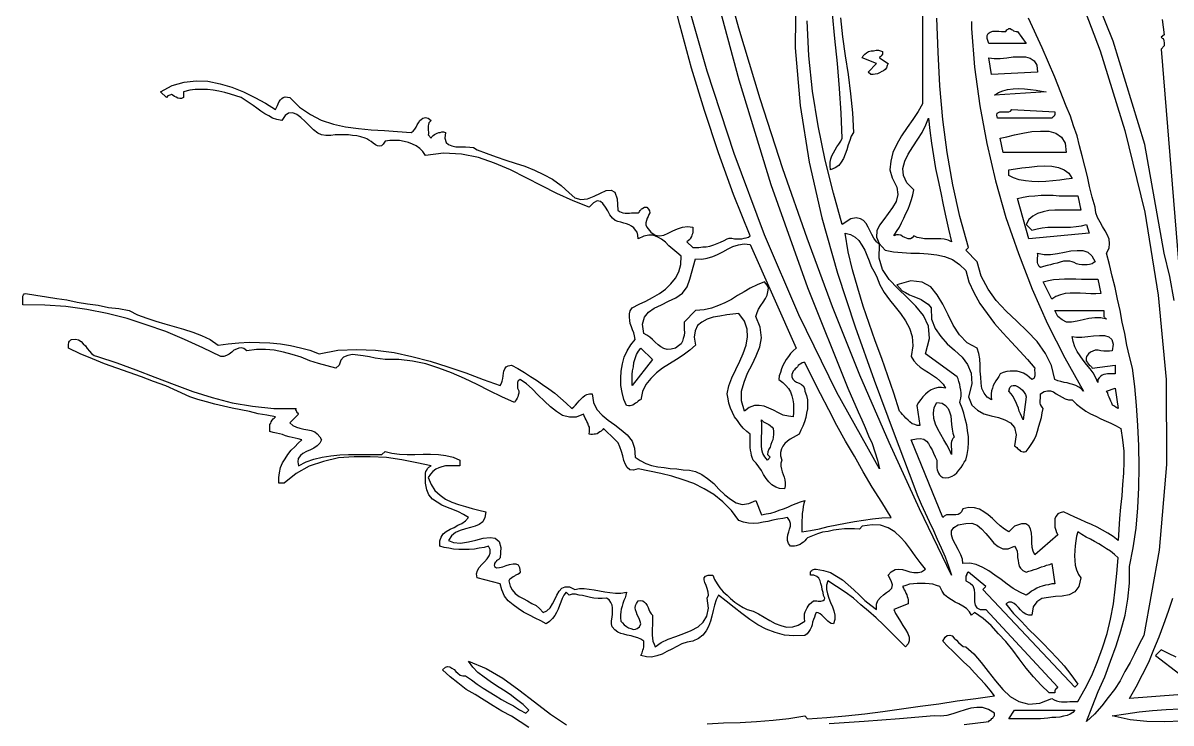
# Model space of a CAD drawing. Extents: x 0 to 5.57, y 0.04 to 9.51.
# Drawn here: x 0 to 2.644, y 3.242 to 4.854 of the extents above; entities that cross this region are included whole.
import ezdxf

# ---------------------------------------------------------------- set-up
doc = ezdxf.new("R2010")
doc.units = 0
doc.layers.add('1', color=7, linetype='Continuous')

msp = doc.modelspace()

# ---------------------------------------------------------------- linework, layer by layer
for points in [[(1.576, 3.24), (1.614, 3.242), (1.652, 3.243), (1.69, 3.245), (1.728, 3.248), (1.764, 3.252), (1.801, 3.258), (1.807, 3.251), (1.852, 3.254), (1.895, 3.258), (1.939, 3.263), (1.981, 3.268), (2.024, 3.274), (2.067, 3.28), (2.11, 3.286), (2.152, 3.293), (2.195, 3.298), (2.238, 3.304), (2.228, 3.317), (2.216, 3.331), (2.204, 3.344), (2.192, 3.357), (2.18, 3.37), (2.167, 3.382), (2.154, 3.395), (2.142, 3.407), (2.13, 3.418), (2.119, 3.43), (2.124, 3.439), (2.129, 3.443), (2.135, 3.444), (2.14, 3.442), (2.145, 3.437), (2.15, 3.432), (2.155, 3.427), (2.161, 3.422), (2.166, 3.418), (2.172, 3.417), (2.19, 3.401), (2.207, 3.381), (2.223, 3.36), (2.24, 3.339), (2.257, 3.319), (2.274, 3.303), (2.294, 3.291), (2.317, 3.285), (2.342, 3.287), (2.37, 3.298), (2.375, 3.295), (2.381, 3.293), (2.387, 3.291), (2.392, 3.29), (2.399, 3.29), (2.405, 3.29), (2.411, 3.291), (2.418, 3.291), (2.424, 3.291), (2.43, 3.291), (2.447, 3.321), (2.462, 3.351), (2.475, 3.383), (2.487, 3.415), (2.497, 3.448), (2.505, 3.481), (2.512, 3.516), (2.516, 3.55), (2.52, 3.586), (2.523, 3.622), (2.514, 3.63), (2.505, 3.637), (2.496, 3.643), (2.487, 3.649), (2.478, 3.654), (2.468, 3.66), (2.459, 3.665), (2.449, 3.67), (2.439, 3.676), (2.43, 3.682), (2.427, 3.672), (2.425, 3.661), (2.424, 3.65), (2.423, 3.639), (2.422, 3.627), (2.423, 3.616), (2.424, 3.605), (2.427, 3.594), (2.431, 3.584), (2.437, 3.576), (2.432, 3.556), (2.423, 3.544), (2.41, 3.537), (2.394, 3.534), (2.378, 3.533), (2.362, 3.531), (2.347, 3.528), (2.335, 3.521), (2.327, 3.509), (2.324, 3.49), (2.317, 3.49), (2.31, 3.492), (2.304, 3.496), (2.298, 3.502), (2.293, 3.508), (2.288, 3.513), (2.283, 3.517), (2.277, 3.52), (2.271, 3.52), (2.264, 3.516), (2.282, 3.494), (2.3, 3.475), (2.317, 3.457), (2.334, 3.441), (2.35, 3.425), (2.366, 3.408), (2.382, 3.391), (2.398, 3.373), (2.414, 3.353), (2.43, 3.331), (2.423, 3.324), (2.211, 3.549), (2.218, 3.556), (2.178, 3.589), (2.176, 3.588), (2.175, 3.586), (2.173, 3.584), (2.173, 3.582), (2.172, 3.58), (2.172, 3.577), (2.172, 3.575), (2.172, 3.572), (2.172, 3.569), (2.182, 3.564), (2.188, 3.558), (2.191, 3.549), (2.192, 3.54), (2.192, 3.53), (2.192, 3.521), (2.193, 3.513), (2.197, 3.507), (2.205, 3.503), (2.218, 3.503), (2.384, 3.324), (2.382, 3.323), (2.381, 3.321), (2.379, 3.32), (2.378, 3.318), (2.377, 3.317), (2.377, 3.315), (2.377, 3.313), (2.377, 3.311), (2.364, 3.311), (2.345, 3.329), (2.328, 3.348), (2.311, 3.368), (2.295, 3.389), (2.28, 3.409), (2.264, 3.429), (2.247, 3.447), (2.23, 3.466), (2.212, 3.482), (2.192, 3.496), (2.185, 3.49), (2.18, 3.498), (2.173, 3.505), (2.165, 3.511), (2.156, 3.516), (2.147, 3.52), (2.139, 3.525), (2.13, 3.531), (2.123, 3.537), (2.117, 3.545), (2.112, 3.556), (2.104, 3.558), (2.096, 3.561), (2.087, 3.562), (2.078, 3.563), (2.069, 3.563), (2.06, 3.563), (2.051, 3.562), (2.042, 3.561), (2.034, 3.558), (2.026, 3.556), (2.028, 3.552), (2.03, 3.548), (2.032, 3.545), (2.034, 3.541), (2.036, 3.537), (2.037, 3.533), (2.038, 3.529), (2.039, 3.525), (2.039, 3.521), (2.039, 3.516), (2.006, 3.503), (2.01, 3.494), (2.015, 3.485), (2.021, 3.475), (2.027, 3.466), (2.033, 3.457), (2.038, 3.448), (2.041, 3.439), (2.041, 3.431), (2.039, 3.424), (2.033, 3.417), (2.016, 3.434), (1.999, 3.451), (1.982, 3.468), (1.965, 3.484), (1.948, 3.499), (1.93, 3.514), (1.913, 3.529), (1.894, 3.543), (1.874, 3.556), (1.854, 3.569), (1.851, 3.559), (1.851, 3.549), (1.853, 3.539), (1.856, 3.529), (1.86, 3.519), (1.865, 3.509), (1.868, 3.5), (1.87, 3.49), (1.87, 3.48), (1.867, 3.47), (1.862, 3.471), (1.858, 3.473), (1.854, 3.476), (1.851, 3.479), (1.847, 3.483), (1.843, 3.487), (1.84, 3.49), (1.836, 3.493), (1.832, 3.495), (1.827, 3.496), (1.825, 3.491), (1.823, 3.485), (1.821, 3.48), (1.819, 3.474), (1.818, 3.468), (1.816, 3.463), (1.813, 3.457), (1.81, 3.452), (1.806, 3.447), (1.801, 3.443), (1.776, 3.442), (1.754, 3.444), (1.733, 3.45), (1.712, 3.458), (1.693, 3.468), (1.674, 3.48), (1.656, 3.494), (1.638, 3.508), (1.62, 3.522), (1.602, 3.536), (1.597, 3.525), (1.593, 3.513), (1.59, 3.501), (1.587, 3.488), (1.584, 3.476), (1.579, 3.464), (1.574, 3.454), (1.566, 3.444), (1.556, 3.436), (1.543, 3.43), (1.53, 3.428), (1.518, 3.424), (1.506, 3.418), (1.495, 3.412), (1.483, 3.406), (1.472, 3.4), (1.46, 3.396), (1.448, 3.393), (1.436, 3.394), (1.423, 3.397), (1.425, 3.4), (1.426, 3.403), (1.427, 3.406), (1.428, 3.409), (1.429, 3.413), (1.43, 3.416), (1.43, 3.419), (1.43, 3.423), (1.43, 3.426), (1.43, 3.43), (1.423, 3.435), (1.416, 3.438), (1.408, 3.44), (1.401, 3.442), (1.392, 3.444), (1.384, 3.446), (1.377, 3.448), (1.37, 3.451), (1.363, 3.456), (1.357, 3.463), (1.356, 3.47), (1.356, 3.477), (1.357, 3.485), (1.358, 3.492), (1.358, 3.499), (1.358, 3.507), (1.357, 3.513), (1.354, 3.519), (1.35, 3.525), (1.344, 3.529), (1.334, 3.528), (1.325, 3.528), (1.315, 3.529), (1.307, 3.531), (1.298, 3.533), (1.289, 3.535), (1.281, 3.536), (1.273, 3.538), (1.265, 3.538), (1.258, 3.536), (1.251, 3.543), (1.246, 3.536), (1.242, 3.528), (1.239, 3.52), (1.236, 3.512), (1.233, 3.504), (1.229, 3.496), (1.225, 3.489), (1.22, 3.482), (1.213, 3.475), (1.205, 3.47), (1.193, 3.477), (1.18, 3.483), (1.167, 3.49), (1.153, 3.497), (1.141, 3.505), (1.129, 3.514), (1.118, 3.523), (1.109, 3.534), (1.103, 3.548), (1.099, 3.562), (1.046, 3.576), (1.045, 3.585), (1.047, 3.593), (1.051, 3.6), (1.057, 3.607), (1.063, 3.613), (1.069, 3.62), (1.074, 3.627), (1.076, 3.633), (1.076, 3.641), (1.072, 3.649), (1.062, 3.646), (1.051, 3.644), (1.04, 3.642), (1.028, 3.641), (1.016, 3.641), (1.004, 3.641), (0.992, 3.642), (0.981, 3.644), (0.97, 3.646), (0.96, 3.649), (0.96, 3.661), (0.963, 3.67), (0.968, 3.677), (0.975, 3.683), (0.984, 3.688), (0.993, 3.692), (1.002, 3.697), (1.011, 3.701), (1.019, 3.707), (1.026, 3.715), (1.015, 3.722), (1.003, 3.728), (0.99, 3.733), (0.978, 3.738), (0.965, 3.743), (0.954, 3.75), (0.943, 3.757), (0.935, 3.767), (0.93, 3.779), (0.927, 3.794), (0.927, 3.799), (0.927, 3.803), (0.927, 3.808), (0.927, 3.812), (0.927, 3.817), (0.928, 3.821), (0.93, 3.824), (0.932, 3.828), (0.935, 3.831), (0.94, 3.834), (0.907, 3.841), (0.873, 3.848), (0.837, 3.853), (0.8, 3.855), (0.763, 3.855), (0.727, 3.852), (0.692, 3.844), (0.659, 3.833), (0.629, 3.816), (0.602, 3.794), (0.589, 3.794), (0.589, 3.807), (0.591, 3.818), (0.593, 3.83), (0.598, 3.841), (0.604, 3.85), (0.61, 3.86), (0.618, 3.87), (0.626, 3.878), (0.634, 3.886), (0.642, 3.894), (0.634, 3.896), (0.627, 3.898), (0.62, 3.899), (0.613, 3.901), (0.605, 3.903), (0.598, 3.906), (0.591, 3.908), (0.584, 3.909), (0.576, 3.911), (0.569, 3.913), (0.569, 3.918), (0.569, 3.921), (0.569, 3.925), (0.569, 3.929), (0.571, 3.932), (0.572, 3.935), (0.574, 3.939), (0.576, 3.942), (0.579, 3.944), (0.582, 3.947), (0.562, 3.951), (0.542, 3.954), (0.522, 3.959), (0.502, 3.963), (0.482, 3.967), (0.462, 3.971), (0.442, 3.976), (0.423, 3.981), (0.403, 3.987), (0.384, 3.993), (0.356, 4.006), (0.329, 4.018), (0.301, 4.028), (0.273, 4.039), (0.245, 4.049), (0.216, 4.059), (0.188, 4.069), (0.16, 4.08), (0.132, 4.092), (0.105, 4.105), (0.105, 4.108), (0.105, 4.111), (0.105, 4.114), (0.106, 4.117), (0.106, 4.119), (0.107, 4.121), (0.108, 4.122), (0.11, 4.124), (0.112, 4.125), (0.121, 4.126), (0.128, 4.124), (0.134, 4.12), (0.139, 4.115), (0.144, 4.11), (0.148, 4.104), (0.153, 4.098), (0.158, 4.093), (0.164, 4.088), (0.172, 4.086), (0.216, 4.071), (0.26, 4.055), (0.304, 4.038), (0.348, 4.021), (0.391, 4.005), (0.436, 3.991), (0.482, 3.979), (0.529, 3.971), (0.578, 3.966), (0.629, 3.966), (0.628, 3.964), (0.628, 3.962), (0.629, 3.961), (0.63, 3.959), (0.631, 3.957), (0.632, 3.956), (0.634, 3.954), (0.635, 3.953), (0.615, 3.933), (0.622, 3.927), (0.63, 3.923), (0.638, 3.921), (0.647, 3.918), (0.656, 3.917), (0.664, 3.915), (0.672, 3.912), (0.678, 3.908), (0.684, 3.901), (0.688, 3.894), (0.684, 3.886), (0.678, 3.88), (0.67, 3.875), (0.662, 3.871), (0.653, 3.867), (0.645, 3.862), (0.639, 3.858), (0.634, 3.851), (0.633, 3.843), (0.635, 3.834), (0.652, 3.843), (0.67, 3.849), (0.689, 3.854), (0.709, 3.857), (0.73, 3.859), (0.75, 3.86), (0.77, 3.86), (0.79, 3.86), (0.809, 3.86), (0.827, 3.86), (0.834, 3.867), (0.85, 3.863), (0.867, 3.861), (0.885, 3.86), (0.903, 3.86), (0.922, 3.861), (0.939, 3.861), (0.957, 3.86), (0.974, 3.858), (0.991, 3.854), (1.006, 3.847), (1.006, 3.834), (0.997, 3.834), (0.989, 3.834), (0.981, 3.834), (0.973, 3.834), (0.965, 3.832), (0.958, 3.829), (0.951, 3.826), (0.944, 3.821), (0.939, 3.815), (0.933, 3.807), (0.94, 3.791), (0.949, 3.777), (0.961, 3.766), (0.973, 3.757), (0.988, 3.75), (1.003, 3.745), (1.019, 3.74), (1.035, 3.736), (1.05, 3.732), (1.066, 3.728), (1.064, 3.715), (1.059, 3.705), (1.051, 3.699), (1.042, 3.695), (1.031, 3.692), (1.019, 3.689), (1.007, 3.685), (0.996, 3.68), (0.987, 3.673), (0.98, 3.662), (0.992, 3.657), (1.008, 3.656), (1.026, 3.659), (1.043, 3.663), (1.06, 3.667), (1.076, 3.669), (1.088, 3.667), (1.097, 3.66), (1.101, 3.646), (1.099, 3.622), (1.097, 3.62), (1.096, 3.618), (1.093, 3.617), (1.091, 3.615), (1.09, 3.613), (1.088, 3.611), (1.086, 3.609), (1.086, 3.607), (1.085, 3.605), (1.086, 3.602), (1.091, 3.599), (1.098, 3.6), (1.105, 3.601), (1.113, 3.604), (1.121, 3.607), (1.129, 3.608), (1.135, 3.608), (1.141, 3.606), (1.144, 3.6), (1.145, 3.589), (1.143, 3.586), (1.14, 3.584), (1.137, 3.583), (1.134, 3.581), (1.132, 3.58), (1.129, 3.578), (1.126, 3.576), (1.123, 3.574), (1.121, 3.572), (1.119, 3.569), (1.122, 3.557), (1.127, 3.548), (1.134, 3.54), (1.143, 3.533), (1.152, 3.528), (1.162, 3.523), (1.172, 3.517), (1.182, 3.512), (1.19, 3.505), (1.198, 3.496), (1.207, 3.5), (1.214, 3.507), (1.22, 3.516), (1.225, 3.526), (1.23, 3.536), (1.235, 3.545), (1.241, 3.552), (1.249, 3.555), (1.259, 3.555), (1.271, 3.549), (1.282, 3.551), (1.293, 3.551), (1.304, 3.55), (1.316, 3.548), (1.328, 3.546), (1.34, 3.544), (1.352, 3.542), (1.365, 3.541), (1.377, 3.541), (1.39, 3.543), (1.389, 3.536), (1.387, 3.53), (1.384, 3.524), (1.382, 3.517), (1.38, 3.511), (1.378, 3.504), (1.377, 3.498), (1.376, 3.491), (1.376, 3.484), (1.377, 3.476), (1.381, 3.472), (1.385, 3.468), (1.39, 3.464), (1.395, 3.461), (1.4, 3.459), (1.406, 3.457), (1.411, 3.458), (1.415, 3.459), (1.42, 3.463), (1.423, 3.47), (1.422, 3.475), (1.42, 3.48), (1.418, 3.485), (1.415, 3.491), (1.413, 3.496), (1.411, 3.502), (1.41, 3.507), (1.411, 3.512), (1.413, 3.517), (1.417, 3.523), (1.423, 3.524), (1.428, 3.523), (1.432, 3.52), (1.435, 3.517), (1.438, 3.512), (1.44, 3.508), (1.442, 3.503), (1.444, 3.498), (1.447, 3.493), (1.45, 3.49), (1.45, 3.482), (1.45, 3.475), (1.45, 3.467), (1.449, 3.459), (1.449, 3.451), (1.449, 3.444), (1.45, 3.437), (1.451, 3.43), (1.454, 3.423), (1.456, 3.417), (1.47, 3.427), (1.486, 3.435), (1.504, 3.441), (1.522, 3.448), (1.539, 3.455), (1.555, 3.463), (1.567, 3.474), (1.575, 3.488), (1.579, 3.506), (1.576, 3.529), (1.579, 3.536), (1.578, 3.543), (1.576, 3.551), (1.574, 3.558), (1.571, 3.565), (1.569, 3.571), (1.569, 3.576), (1.572, 3.58), (1.578, 3.582), (1.589, 3.582), (1.593, 3.572), (1.599, 3.562), (1.605, 3.553), (1.613, 3.544), (1.622, 3.536), (1.63, 3.528), (1.64, 3.52), (1.649, 3.514), (1.659, 3.508), (1.668, 3.503), (1.682, 3.499), (1.694, 3.493), (1.707, 3.485), (1.72, 3.478), (1.733, 3.471), (1.746, 3.466), (1.759, 3.462), (1.773, 3.463), (1.786, 3.467), (1.801, 3.476), (1.8, 3.482), (1.8, 3.487), (1.8, 3.493), (1.802, 3.498), (1.804, 3.502), (1.806, 3.507), (1.809, 3.511), (1.812, 3.515), (1.816, 3.519), (1.821, 3.523), (1.824, 3.523), (1.826, 3.523), (1.829, 3.523), (1.832, 3.522), (1.836, 3.522), (1.838, 3.522), (1.841, 3.523), (1.843, 3.524), (1.846, 3.526), (1.847, 3.529), (1.844, 3.535), (1.843, 3.542), (1.841, 3.549), (1.84, 3.556), (1.838, 3.563), (1.836, 3.569), (1.833, 3.575), (1.829, 3.579), (1.822, 3.582), (1.814, 3.582), (1.814, 3.584), (1.814, 3.587), (1.814, 3.589), (1.815, 3.591), (1.817, 3.593), (1.819, 3.594), (1.821, 3.595), (1.823, 3.596), (1.825, 3.596), (1.827, 3.596), (1.844, 3.593), (1.86, 3.588), (1.874, 3.58), (1.888, 3.571), (1.901, 3.56), (1.914, 3.548), (1.927, 3.536), (1.939, 3.524), (1.953, 3.513), (1.966, 3.503), (1.966, 3.515), (1.969, 3.524), (1.975, 3.531), (1.982, 3.537), (1.989, 3.542), (1.996, 3.547), (2.001, 3.552), (2.003, 3.56), (2, 3.569), (1.993, 3.582), (2, 3.59), (2.009, 3.595), (2.017, 3.596), (2.026, 3.595), (2.034, 3.593), (2.043, 3.59), (2.052, 3.588), (2.062, 3.588), (2.07, 3.59), (2.079, 3.596), (2.067, 3.611), (2.055, 3.627), (2.044, 3.642), (2.033, 3.657), (2.021, 3.67), (2.008, 3.682), (1.993, 3.691), (1.975, 3.697), (1.956, 3.698), (1.933, 3.695), (1.927, 3.688), (1.915, 3.689), (1.904, 3.689), (1.892, 3.689), (1.879, 3.687), (1.867, 3.686), (1.855, 3.683), (1.842, 3.681), (1.83, 3.677), (1.819, 3.673), (1.807, 3.668), (1.804, 3.665), (1.801, 3.661), (1.798, 3.658), (1.794, 3.656), (1.79, 3.653), (1.786, 3.651), (1.781, 3.65), (1.777, 3.649), (1.772, 3.649), (1.768, 3.649), (1.763, 3.655), (1.761, 3.662), (1.761, 3.668), (1.762, 3.675), (1.764, 3.682), (1.766, 3.688), (1.768, 3.695), (1.768, 3.701), (1.766, 3.708), (1.761, 3.715), (1.75, 3.713), (1.739, 3.711), (1.727, 3.709), (1.716, 3.706), (1.705, 3.704), (1.694, 3.702), (1.682, 3.701), (1.671, 3.702), (1.66, 3.704), (1.649, 3.708), (1.632, 3.731), (1.612, 3.751), (1.591, 3.768), (1.569, 3.781), (1.545, 3.793), (1.521, 3.802), (1.495, 3.81), (1.469, 3.816), (1.443, 3.822), (1.417, 3.827), (1.406, 3.824), (1.398, 3.825), (1.392, 3.83), (1.388, 3.837), (1.384, 3.846), (1.382, 3.857), (1.379, 3.867), (1.375, 3.878), (1.371, 3.887), (1.364, 3.894), (1.337, 3.92), (1.335, 3.917), (1.332, 3.914), (1.329, 3.912), (1.326, 3.91), (1.323, 3.908), (1.319, 3.907), (1.316, 3.907), (1.312, 3.906), (1.308, 3.906), (1.304, 3.907), (1.305, 3.913), (1.305, 3.918), (1.305, 3.923), (1.303, 3.927), (1.301, 3.932), (1.299, 3.936), (1.297, 3.94), (1.295, 3.944), (1.293, 3.949), (1.291, 3.953), (1.274, 3.946), (1.259, 3.946), (1.243, 3.95), (1.229, 3.959), (1.215, 3.97), (1.201, 3.983), (1.187, 3.997), (1.173, 4.011), (1.16, 4.023), (1.145, 4.033), (1.143, 4.031), (1.141, 4.03), (1.14, 4.028), (1.139, 4.026), (1.139, 4.024), (1.139, 4.021), (1.139, 4.019), (1.139, 4.016), (1.139, 4.013), (1.141, 4.01), (1.142, 4.007), (1.142, 4.004), (1.142, 4.001), (1.141, 3.997), (1.14, 3.993), (1.138, 3.99), (1.136, 3.986), (1.134, 3.983), (1.132, 3.98), (1.103, 3.993), (1.075, 4.007), (1.046, 4.021), (1.017, 4.035), (0.987, 4.048), (0.958, 4.059), (0.928, 4.069), (0.897, 4.075), (0.866, 4.079), (0.834, 4.079), (0.823, 4.08), (0.811, 4.082), (0.798, 4.085), (0.784, 4.087), (0.771, 4.089), (0.759, 4.09), (0.748, 4.088), (0.738, 4.084), (0.732, 4.077), (0.728, 4.066), (0.721, 4.059), (0.701, 4.064), (0.681, 4.07), (0.661, 4.076), (0.641, 4.084), (0.62, 4.09), (0.6, 4.096), (0.579, 4.1), (0.559, 4.102), (0.538, 4.102), (0.516, 4.099), (0.509, 4.104), (0.503, 4.106), (0.497, 4.105), (0.492, 4.103), (0.486, 4.1), (0.481, 4.096), (0.475, 4.091), (0.469, 4.088), (0.463, 4.086), (0.456, 4.086), (0.414, 4.106), (0.372, 4.125), (0.329, 4.143), (0.284, 4.159), (0.24, 4.173), (0.194, 4.185), (0.147, 4.194), (0.099, 4.201), (0.05, 4.204), (0, 4.205), (0, 4.208), (0, 4.211), (0, 4.213), (0, 4.216), (0, 4.22), (0, 4.223), (0, 4.225), (0.001, 4.228), (0.003, 4.23), (0.006, 4.231), (0.03, 4.227), (0.054, 4.223), (0.078, 4.219), (0.101, 4.216), (0.125, 4.211), (0.149, 4.207), (0.173, 4.204), (0.197, 4.199), (0.221, 4.196), (0.245, 4.192), (0.264, 4.182), (0.285, 4.174), (0.306, 4.167), (0.327, 4.161), (0.348, 4.155), (0.37, 4.149), (0.391, 4.142), (0.411, 4.134), (0.431, 4.125), (0.45, 4.112), (0.473, 4.115), (0.497, 4.117), (0.521, 4.119), (0.545, 4.118), (0.569, 4.117), (0.593, 4.115), (0.616, 4.111), (0.639, 4.106), (0.661, 4.1), (0.682, 4.092), (0.725, 4.1), (0.769, 4.102), (0.812, 4.1), (0.855, 4.095), (0.896, 4.086), (0.938, 4.075), (0.979, 4.062), (1.02, 4.048), (1.06, 4.033), (1.099, 4.019), (1.102, 4.024), (1.104, 4.029), (1.105, 4.035), (1.106, 4.041), (1.107, 4.047), (1.108, 4.052), (1.11, 4.057), (1.113, 4.062), (1.118, 4.064), (1.125, 4.066), (1.14, 4.058), (1.155, 4.049), (1.169, 4.04), (1.183, 4.031), (1.197, 4.021), (1.211, 4.011), (1.225, 4.001), (1.238, 3.99), (1.251, 3.978), (1.264, 3.966), (1.269, 3.97), (1.273, 3.974), (1.277, 3.979), (1.281, 3.984), (1.286, 3.988), (1.29, 3.992), (1.294, 3.996), (1.299, 3.998), (1.305, 4), (1.311, 4), (1.314, 3.98), (1.322, 3.964), (1.334, 3.951), (1.348, 3.939), (1.363, 3.928), (1.378, 3.917), (1.392, 3.905), (1.403, 3.891), (1.409, 3.875), (1.41, 3.854), (1.422, 3.846), (1.435, 3.839), (1.448, 3.835), (1.462, 3.832), (1.477, 3.83), (1.491, 3.828), (1.506, 3.827), (1.521, 3.825), (1.535, 3.824), (1.549, 3.821), (1.564, 3.814), (1.577, 3.805), (1.591, 3.793), (1.603, 3.78), (1.617, 3.767), (1.63, 3.757), (1.643, 3.749), (1.657, 3.745), (1.672, 3.747), (1.688, 3.754), (1.701, 3.721), (1.712, 3.723), (1.723, 3.725), (1.733, 3.728), (1.742, 3.732), (1.752, 3.735), (1.762, 3.739), (1.771, 3.743), (1.781, 3.747), (1.791, 3.751), (1.801, 3.754), (1.799, 3.747), (1.797, 3.74), (1.796, 3.732), (1.795, 3.724), (1.795, 3.716), (1.794, 3.708), (1.794, 3.701), (1.794, 3.694), (1.794, 3.687), (1.794, 3.682), (1.814, 3.685), (1.835, 3.689), (1.855, 3.694), (1.875, 3.698), (1.895, 3.702), (1.915, 3.706), (1.936, 3.709), (1.957, 3.712), (1.978, 3.714), (2, 3.715), (1.978, 3.75), (1.956, 3.785), (1.935, 3.82), (1.915, 3.856), (1.895, 3.891), (1.875, 3.927), (1.856, 3.963), (1.837, 4), (1.819, 4.036), (1.801, 4.072), (1.798, 4.072), (1.795, 4.071), (1.792, 4.069), (1.789, 4.067), (1.786, 4.065), (1.784, 4.062), (1.782, 4.06), (1.779, 4.057), (1.777, 4.055), (1.774, 4.052), (1.771, 4.044), (1.771, 4.038), (1.774, 4.033), (1.777, 4.03), (1.782, 4.027), (1.788, 4.024), (1.793, 4.021), (1.797, 4.018), (1.8, 4.013), (1.801, 4.006), (1.805, 3.996), (1.807, 3.986), (1.807, 3.975), (1.807, 3.965), (1.805, 3.955), (1.803, 3.945), (1.8, 3.935), (1.796, 3.925), (1.792, 3.916), (1.788, 3.907), (1.781, 3.903), (1.774, 3.899), (1.767, 3.895), (1.761, 3.891), (1.755, 3.885), (1.75, 3.879), (1.747, 3.873), (1.745, 3.865), (1.745, 3.857), (1.748, 3.847), (1.746, 3.84), (1.746, 3.833), (1.747, 3.826), (1.749, 3.82), (1.751, 3.814), (1.753, 3.808), (1.755, 3.802), (1.756, 3.795), (1.756, 3.788), (1.754, 3.781), (1.743, 3.782), (1.734, 3.785), (1.725, 3.79), (1.718, 3.797), (1.712, 3.805), (1.706, 3.814), (1.701, 3.823), (1.695, 3.832), (1.689, 3.84), (1.682, 3.847), (1.68, 3.853), (1.678, 3.858), (1.677, 3.864), (1.676, 3.87), (1.675, 3.876), (1.675, 3.882), (1.675, 3.888), (1.675, 3.894), (1.675, 3.901), (1.675, 3.907), (1.667, 3.913), (1.659, 3.921), (1.652, 3.929), (1.646, 3.938), (1.639, 3.947), (1.634, 3.957), (1.63, 3.967), (1.626, 3.978), (1.624, 3.988), (1.622, 4), (1.626, 4.018), (1.633, 4.037), (1.642, 4.056), (1.651, 4.075), (1.659, 4.093), (1.666, 4.112), (1.669, 4.131), (1.668, 4.149), (1.662, 4.167), (1.649, 4.185), (1.635, 4.183), (1.621, 4.182), (1.605, 4.179), (1.59, 4.176), (1.576, 4.172), (1.564, 4.165), (1.554, 4.157), (1.548, 4.145), (1.546, 4.13), (1.549, 4.112), (1.536, 4.1), (1.521, 4.089), (1.505, 4.079), (1.489, 4.069), (1.473, 4.059), (1.459, 4.048), (1.446, 4.035), (1.435, 4.021), (1.427, 4.005), (1.423, 3.986), (1.42, 3.985), (1.417, 3.983), (1.414, 3.98), (1.411, 3.978), (1.408, 3.976), (1.405, 3.974), (1.402, 3.973), (1.399, 3.972), (1.395, 3.972), (1.39, 3.973), (1.384, 3.987), (1.38, 4.003), (1.377, 4.019), (1.377, 4.036), (1.378, 4.052), (1.381, 4.069), (1.385, 4.084), (1.392, 4.099), (1.4, 4.113), (1.41, 4.125), (1.409, 4.133), (1.407, 4.14), (1.404, 4.147), (1.402, 4.154), (1.399, 4.162), (1.398, 4.169), (1.397, 4.176), (1.397, 4.184), (1.399, 4.191), (1.403, 4.198), (1.419, 4.206), (1.435, 4.213), (1.45, 4.222), (1.466, 4.231), (1.48, 4.241), (1.492, 4.253), (1.503, 4.266), (1.511, 4.281), (1.515, 4.298), (1.516, 4.317), (1.506, 4.325), (1.497, 4.333), (1.488, 4.341), (1.48, 4.349), (1.471, 4.356), (1.462, 4.361), (1.452, 4.365), (1.442, 4.365), (1.43, 4.363), (1.417, 4.357), (1.416, 4.365), (1.415, 4.372), (1.411, 4.377), (1.407, 4.382), (1.402, 4.386), (1.396, 4.389), (1.39, 4.391), (1.384, 4.393), (1.377, 4.395), (1.37, 4.397), (1.364, 4.399), (1.358, 4.404), (1.352, 4.412), (1.347, 4.421), (1.342, 4.43), (1.336, 4.438), (1.33, 4.443), (1.323, 4.444), (1.314, 4.44), (1.304, 4.43), (1.267, 4.444), (1.23, 4.461), (1.195, 4.479), (1.159, 4.497), (1.123, 4.516), (1.086, 4.531), (1.049, 4.544), (1.01, 4.552), (0.969, 4.554), (0.927, 4.549), (0.921, 4.558), (0.914, 4.565), (0.906, 4.571), (0.897, 4.575), (0.888, 4.579), (0.878, 4.581), (0.867, 4.583), (0.856, 4.583), (0.845, 4.583), (0.834, 4.582), (0.83, 4.575), (0.826, 4.571), (0.822, 4.57), (0.817, 4.571), (0.812, 4.573), (0.807, 4.577), (0.802, 4.581), (0.797, 4.584), (0.792, 4.587), (0.788, 4.589), (0.778, 4.592), (0.769, 4.594), (0.759, 4.595), (0.75, 4.596), (0.74, 4.596), (0.729, 4.596), (0.719, 4.596), (0.709, 4.595), (0.698, 4.595), (0.688, 4.596), (0.679, 4.6), (0.669, 4.608), (0.66, 4.617), (0.65, 4.627), (0.64, 4.636), (0.631, 4.643), (0.622, 4.647), (0.612, 4.646), (0.604, 4.641), (0.596, 4.629), (0.585, 4.632), (0.575, 4.635), (0.566, 4.64), (0.557, 4.645), (0.548, 4.651), (0.539, 4.658), (0.53, 4.664), (0.521, 4.67), (0.512, 4.676), (0.503, 4.682), (0.49, 4.686), (0.478, 4.69), (0.465, 4.694), (0.451, 4.697), (0.438, 4.699), (0.425, 4.701), (0.411, 4.701), (0.397, 4.701), (0.384, 4.699), (0.37, 4.695), (0.37, 4.682), (0.365, 4.68), (0.361, 4.68), (0.357, 4.681), (0.353, 4.683), (0.349, 4.685), (0.346, 4.687), (0.342, 4.689), (0.338, 4.688), (0.334, 4.686), (0.331, 4.682), (0.317, 4.695), (0.344, 4.71), (0.371, 4.718), (0.399, 4.721), (0.426, 4.72), (0.454, 4.714), (0.481, 4.706), (0.508, 4.695), (0.534, 4.682), (0.559, 4.669), (0.582, 4.655), (0.584, 4.659), (0.586, 4.664), (0.588, 4.668), (0.59, 4.673), (0.593, 4.677), (0.596, 4.68), (0.599, 4.682), (0.604, 4.684), (0.609, 4.683), (0.615, 4.682), (0.637, 4.66), (0.662, 4.643), (0.687, 4.63), (0.715, 4.621), (0.743, 4.615), (0.773, 4.611), (0.802, 4.608), (0.833, 4.606), (0.863, 4.604), (0.894, 4.602), (0.899, 4.605), (0.903, 4.609), (0.906, 4.614), (0.908, 4.619), (0.911, 4.624), (0.914, 4.629), (0.917, 4.632), (0.921, 4.635), (0.927, 4.636), (0.933, 4.635), (0.94, 4.629), (0.937, 4.626), (0.935, 4.624), (0.934, 4.62), (0.933, 4.617), (0.933, 4.614), (0.933, 4.61), (0.933, 4.606), (0.934, 4.603), (0.934, 4.599), (0.933, 4.596), (0.94, 4.589), (0.942, 4.592), (0.945, 4.595), (0.948, 4.597), (0.951, 4.599), (0.954, 4.6), (0.958, 4.602), (0.961, 4.602), (0.965, 4.603), (0.969, 4.603), (0.973, 4.602), (0.972, 4.589), (0.975, 4.579), (0.98, 4.574), (0.988, 4.571), (0.997, 4.569), (1.008, 4.569), (1.019, 4.569), (1.029, 4.568), (1.038, 4.567), (1.046, 4.562), (1.067, 4.554), (1.09, 4.546), (1.112, 4.538), (1.134, 4.531), (1.156, 4.524), (1.178, 4.515), (1.199, 4.505), (1.22, 4.494), (1.24, 4.48), (1.258, 4.463), (1.271, 4.451), (1.285, 4.447), (1.3, 4.449), (1.316, 4.455), (1.33, 4.462), (1.343, 4.468), (1.355, 4.469), (1.363, 4.464), (1.369, 4.449), (1.37, 4.423), (1.374, 4.42), (1.378, 4.418), (1.382, 4.417), (1.387, 4.416), (1.392, 4.416), (1.397, 4.416), (1.402, 4.417), (1.407, 4.417), (1.412, 4.417), (1.417, 4.417), (1.419, 4.418), (1.42, 4.42), (1.422, 4.422), (1.424, 4.424), (1.425, 4.426), (1.427, 4.427), (1.43, 4.429), (1.432, 4.43), (1.434, 4.43), (1.437, 4.43), (1.441, 4.425), (1.443, 4.421), (1.444, 4.417), (1.442, 4.413), (1.44, 4.408), (1.438, 4.404), (1.436, 4.399), (1.435, 4.394), (1.435, 4.389), (1.437, 4.384), (1.446, 4.372), (1.456, 4.365), (1.466, 4.364), (1.476, 4.365), (1.486, 4.37), (1.497, 4.375), (1.508, 4.38), (1.519, 4.384), (1.531, 4.385), (1.543, 4.384), (1.543, 4.379), (1.543, 4.376), (1.543, 4.372), (1.542, 4.368), (1.541, 4.365), (1.54, 4.362), (1.538, 4.358), (1.536, 4.355), (1.533, 4.353), (1.529, 4.35), (1.543, 4.337), (1.55, 4.337), (1.557, 4.337), (1.566, 4.338), (1.574, 4.338), (1.582, 4.34), (1.591, 4.343), (1.599, 4.346), (1.607, 4.349), (1.615, 4.353), (1.622, 4.357), (1.627, 4.358), (1.633, 4.358), (1.639, 4.357), (1.644, 4.357), (1.65, 4.357), (1.656, 4.357), (1.661, 4.358), (1.666, 4.359), (1.671, 4.361), (1.675, 4.364), (1.637, 4.459), (1.602, 4.555), (1.57, 4.652), (1.54, 4.75), (1.513, 4.85), (1.488, 4.95)], [(1.883, 4.866), (1.888, 4.822), (1.894, 4.778), (1.901, 4.735), (1.906, 4.691), (1.911, 4.647), (1.913, 4.602), (1.908, 4.593), (1.905, 4.583), (1.901, 4.573), (1.898, 4.562), (1.894, 4.552), (1.89, 4.542), (1.885, 4.533), (1.879, 4.526), (1.871, 4.52), (1.86, 4.516), (1.859, 4.525), (1.859, 4.533), (1.861, 4.541), (1.863, 4.548), (1.867, 4.555), (1.871, 4.562), (1.875, 4.569), (1.879, 4.575), (1.884, 4.582), (1.887, 4.589), (1.885, 4.646), (1.881, 4.703), (1.876, 4.761), (1.87, 4.818), (1.865, 4.875)], [(1.98, 4.788), (1.98, 4.786), (1.98, 4.783), (1.98, 4.782), (1.978, 4.78), (1.977, 4.778), (1.976, 4.777), (1.974, 4.776), (1.973, 4.774), (1.993, 4.761), (1.991, 4.756), (1.989, 4.751), (1.986, 4.747), (1.982, 4.744), (1.978, 4.742), (1.973, 4.739), (1.968, 4.737), (1.963, 4.736), (1.958, 4.735), (1.953, 4.735), (1.947, 4.741), (1.966, 4.761), (1.933, 4.774), (1.935, 4.778), (1.939, 4.782), (1.943, 4.785), (1.948, 4.788), (1.954, 4.79), (1.959, 4.79), (1.965, 4.791), (1.971, 4.791), (1.975, 4.79), (1.98, 4.788)], [(1.165, 3.231), (1.145, 3.244), (1.125, 3.257), (1.103, 3.269), (1.083, 3.281), (1.062, 3.294), (1.042, 3.307), (1.021, 3.319), (1.002, 3.334), (0.984, 3.348), (0.966, 3.364), (0.973, 3.37), (0.978, 3.372), (0.983, 3.371), (0.988, 3.368), (0.993, 3.365), (0.997, 3.36), (1.002, 3.356), (1.007, 3.352), (1.013, 3.35), (1.019, 3.35), (1.033, 3.341), (1.046, 3.331), (1.06, 3.322), (1.074, 3.313), (1.088, 3.305), (1.102, 3.296), (1.116, 3.288), (1.13, 3.281), (1.144, 3.272), (1.158, 3.264), (1.165, 3.271), (1.152, 3.284), (1.137, 3.296), (1.122, 3.307), (1.107, 3.317), (1.091, 3.327), (1.076, 3.337), (1.062, 3.347), (1.048, 3.358), (1.036, 3.37), (1.026, 3.384), (1.067, 3.367), (1.105, 3.345), (1.142, 3.318), (1.178, 3.29), (1.215, 3.262), (1.252, 3.237)], [(2.168, 3.238), (2.225, 3.245), (2.226, 3.247), (2.228, 3.248), (2.23, 3.25), (2.232, 3.252), (2.234, 3.253), (2.235, 3.255), (2.237, 3.257), (2.238, 3.259), (2.238, 3.262), (2.238, 3.264), (2.224, 3.273), (2.21, 3.277), (2.197, 3.277), (2.183, 3.276), (2.17, 3.272), (2.156, 3.267), (2.142, 3.263), (2.128, 3.259), (2.114, 3.257), (2.099, 3.258), (2.019, 3.251), (1.938, 3.245), (1.857, 3.24)]]:
    msp.add_lwpolyline(points)
at = {"layer": '1'}
for points in [[(2.652, 4.215), (2.642, 4.27), (2.629, 4.324), (2.584, 4.574), (2.511, 4.812), (2.418, 5.043), (2.31, 5.266), (2.194, 5.487), (2.076, 5.706), (1.962, 5.928), (1.859, 6.154), (1.772, 6.387), (1.708, 6.629)], [(1.78, 4.933), (1.779, 4.797), (1.79, 4.664), (1.811, 4.533), (1.84, 4.405), (1.876, 4.278), (1.917, 4.154), (1.961, 4.031), (2.007, 3.908), (2.052, 3.788), (2.06, 3.767), (2.069, 3.746), (2.078, 3.726), (2.087, 3.706), (2.097, 3.685), (2.106, 3.665), (2.115, 3.645), (2.124, 3.624), (2.132, 3.603), (2.139, 3.582), (2.065, 3.735), (1.995, 3.888), (1.928, 4.043), (1.865, 4.2), (1.806, 4.358), (1.75, 4.518), (1.698, 4.679), (1.649, 4.842), (1.604, 5.006)], [(1.584, 4.966), (1.649, 4.723), (1.723, 4.482), (1.807, 4.245), (1.9, 4.013), (1.908, 3.995), (1.916, 3.976), (1.924, 3.958), (1.932, 3.94), (1.94, 3.922), (1.948, 3.903), (1.956, 3.885), (1.962, 3.866), (1.968, 3.847), (1.973, 3.827), (1.875, 4.003), (1.787, 4.182), (1.708, 4.366), (1.638, 4.553), (1.576, 4.743), (1.521, 4.937)], [(2.413, 4.97), (2.481, 4.79), (2.538, 4.606), (2.584, 4.418), (2.615, 4.227), (2.633, 4.033), (2.634, 3.837), (2.617, 3.64), (2.582, 3.443), (2.571, 3.423), (2.56, 3.401), (2.55, 3.381), (2.538, 3.36), (2.527, 3.339), (2.514, 3.319), (2.5, 3.3), (2.485, 3.281), (2.468, 3.262), (2.45, 3.245), (2.463, 3.279), (2.477, 3.314), (2.492, 3.348), (2.505, 3.384), (2.518, 3.419), (2.529, 3.454), (2.539, 3.49), (2.545, 3.527), (2.549, 3.564), (2.549, 3.602), (2.557, 3.645), (2.564, 3.69), (2.568, 3.737), (2.57, 3.784), (2.571, 3.832), (2.57, 3.88), (2.568, 3.927), (2.565, 3.973), (2.561, 4.017), (2.556, 4.059), (2.549, 4.086), (2.543, 4.112), (2.538, 4.139), (2.532, 4.165), (2.527, 4.192), (2.521, 4.218), (2.516, 4.245), (2.509, 4.271), (2.503, 4.298), (2.496, 4.324), (2.502, 4.335), (2.503, 4.346), (2.502, 4.356), (2.498, 4.365), (2.493, 4.375), (2.487, 4.385), (2.481, 4.395), (2.475, 4.406), (2.471, 4.417), (2.47, 4.43), (2.463, 4.453), (2.457, 4.477), (2.452, 4.5), (2.446, 4.524), (2.44, 4.548), (2.434, 4.571), (2.428, 4.594), (2.42, 4.617), (2.413, 4.639), (2.403, 4.662), (2.377, 4.729), (2.348, 4.797), (2.316, 4.865)], [(2.072, 4.899), (2.072, 4.854), (2.072, 4.809), (2.072, 4.763), (2.072, 4.716), (2.072, 4.668), (2.062, 4.65), (2.05, 4.632), (2.037, 4.613), (2.024, 4.594), (2.013, 4.575), (2.004, 4.556), (1.999, 4.536), (1.997, 4.516), (2.002, 4.497), (2.013, 4.476), (2.015, 4.459), (2.011, 4.443), (2.003, 4.429), (1.993, 4.415), (1.983, 4.401), (1.973, 4.388), (1.967, 4.375), (1.966, 4.361), (1.972, 4.346), (1.986, 4.331), (2.005, 4.327), (2.025, 4.325), (2.045, 4.324), (2.065, 4.324), (2.085, 4.322), (2.105, 4.32), (2.123, 4.316), (2.141, 4.309), (2.157, 4.298), (2.172, 4.284), (2.179, 4.258), (2.19, 4.233), (2.204, 4.208), (2.221, 4.185), (2.238, 4.162), (2.257, 4.14), (2.277, 4.119), (2.296, 4.098), (2.314, 4.079), (2.331, 4.059), (2.33, 4.056), (2.33, 4.053), (2.331, 4.05), (2.331, 4.048), (2.331, 4.044), (2.331, 4.041), (2.33, 4.039), (2.329, 4.036), (2.327, 4.034), (2.324, 4.033), (2.318, 4.038), (2.312, 4.043), (2.305, 4.047), (2.298, 4.05), (2.29, 4.052), (2.282, 4.052), (2.274, 4.052), (2.266, 4.051), (2.258, 4.049), (2.251, 4.046), (2.248, 4.04), (2.245, 4.035), (2.241, 4.03), (2.238, 4.024), (2.235, 4.019), (2.233, 4.013), (2.231, 4.007), (2.23, 4), (2.23, 3.994), (2.231, 3.986), (2.221, 3.992), (2.214, 4.001), (2.209, 4.012), (2.207, 4.024), (2.206, 4.038), (2.205, 4.052), (2.205, 4.066), (2.204, 4.08), (2.202, 4.093), (2.198, 4.105), (2.175, 4.117), (2.157, 4.136), (2.143, 4.158), (2.131, 4.182), (2.119, 4.206), (2.106, 4.228), (2.091, 4.246), (2.071, 4.257), (2.045, 4.26), (2.013, 4.251), (2.019, 4.244), (2.025, 4.237), (2.033, 4.233), (2.042, 4.228), (2.05, 4.225), (2.06, 4.221), (2.069, 4.217), (2.077, 4.212), (2.085, 4.206), (2.092, 4.198), (2.093, 4.172), (2.101, 4.15), (2.114, 4.132), (2.129, 4.115), (2.146, 4.1), (2.163, 4.084), (2.176, 4.067), (2.184, 4.047), (2.186, 4.023), (2.178, 3.993), (2.186, 3.974), (2.199, 3.962), (2.213, 3.954), (2.23, 3.949), (2.247, 3.945), (2.262, 3.94), (2.275, 3.933), (2.284, 3.922), (2.288, 3.905), (2.284, 3.88), (2.287, 3.878), (2.289, 3.876), (2.291, 3.874), (2.293, 3.872), (2.296, 3.87), (2.298, 3.868), (2.301, 3.867), (2.304, 3.866), (2.307, 3.866), (2.311, 3.867), (2.318, 3.876), (2.324, 3.885), (2.329, 3.894), (2.334, 3.904), (2.337, 3.914), (2.34, 3.925), (2.343, 3.935), (2.346, 3.945), (2.348, 3.956), (2.35, 3.966), (2.348, 3.969), (2.346, 3.971), (2.344, 3.975), (2.343, 3.978), (2.343, 3.981), (2.343, 3.985), (2.344, 3.989), (2.344, 3.992), (2.344, 3.996), (2.344, 4), (2.352, 4.005), (2.36, 4.007), (2.367, 4.007), (2.374, 4.004), (2.38, 4), (2.387, 3.996), (2.394, 3.992), (2.401, 3.988), (2.408, 3.986), (2.417, 3.986), (2.427, 3.976), (2.437, 3.968), (2.448, 3.96), (2.459, 3.954), (2.471, 3.948), (2.483, 3.942), (2.495, 3.937), (2.506, 3.932), (2.518, 3.926), (2.529, 3.92), (2.533, 3.894), (2.536, 3.868), (2.536, 3.843), (2.535, 3.817), (2.533, 3.791), (2.531, 3.765), (2.528, 3.739), (2.526, 3.713), (2.524, 3.687), (2.523, 3.662), (2.511, 3.671), (2.499, 3.679), (2.487, 3.686), (2.474, 3.693), (2.461, 3.699), (2.448, 3.704), (2.435, 3.71), (2.423, 3.716), (2.41, 3.722), (2.397, 3.728), (2.389, 3.726), (2.384, 3.723), (2.38, 3.718), (2.377, 3.713), (2.377, 3.706), (2.377, 3.699), (2.377, 3.693), (2.379, 3.686), (2.381, 3.68), (2.384, 3.675), (2.331, 3.629), (2.327, 3.637), (2.325, 3.646), (2.324, 3.657), (2.324, 3.668), (2.323, 3.679), (2.321, 3.689), (2.317, 3.696), (2.31, 3.7), (2.3, 3.7), (2.284, 3.695), (2.271, 3.682), (2.261, 3.688), (2.251, 3.696), (2.242, 3.704), (2.233, 3.713), (2.223, 3.721), (2.213, 3.728), (2.203, 3.734), (2.192, 3.737), (2.179, 3.738), (2.165, 3.735), (2.162, 3.728), (2.158, 3.724), (2.154, 3.722), (2.149, 3.721), (2.143, 3.721), (2.138, 3.721), (2.132, 3.721), (2.127, 3.721), (2.122, 3.718), (2.119, 3.715), (2.046, 3.894), (2.058, 3.896), (2.067, 3.897), (2.075, 3.895), (2.081, 3.891), (2.086, 3.885), (2.09, 3.878), (2.094, 3.871), (2.097, 3.863), (2.101, 3.855), (2.105, 3.847), (2.105, 3.843), (2.105, 3.838), (2.105, 3.834), (2.105, 3.829), (2.106, 3.825), (2.107, 3.821), (2.109, 3.817), (2.111, 3.813), (2.114, 3.81), (2.119, 3.807), (2.126, 3.806), (2.133, 3.807), (2.14, 3.81), (2.146, 3.813), (2.151, 3.818), (2.156, 3.824), (2.161, 3.83), (2.165, 3.836), (2.168, 3.842), (2.172, 3.847), (2.175, 3.86), (2.177, 3.874), (2.178, 3.888), (2.178, 3.901), (2.176, 3.915), (2.174, 3.928), (2.17, 3.942), (2.167, 3.955), (2.163, 3.967), (2.158, 3.98), (2.159, 3.984), (2.16, 3.99), (2.161, 3.995), (2.161, 4.002), (2.16, 4.008), (2.159, 4.015), (2.158, 4.021), (2.156, 4.028), (2.154, 4.034), (2.152, 4.039), (2.079, 4.092), (2.088, 4.127), (2.086, 4.156), (2.074, 4.18), (2.057, 4.202), (2.037, 4.222), (2.015, 4.242), (1.995, 4.263), (1.98, 4.286), (1.972, 4.312), (1.973, 4.344), (1.966, 4.35), (1.96, 4.358), (1.955, 4.367), (1.951, 4.376), (1.947, 4.384), (1.942, 4.392), (1.936, 4.399), (1.929, 4.403), (1.919, 4.405), (1.907, 4.403), (1.887, 4.39), (1.867, 4.462), (1.848, 4.538), (1.832, 4.617), (1.819, 4.697), (1.81, 4.778), (1.806, 4.859)], [(2.185, 4.857), (2.185, 4.848), (2.185, 4.841), (2.192, 4.752), (2.204, 4.663), (2.22, 4.576), (2.24, 4.49), (2.264, 4.406), (2.293, 4.323), (2.325, 4.241), (2.36, 4.161), (2.4, 4.083), (2.443, 4.006), (2.438, 4.011), (2.432, 4.015), (2.425, 4.019), (2.418, 4.021), (2.412, 4.023), (2.405, 4.025), (2.398, 4.026), (2.391, 4.028), (2.384, 4.03), (2.377, 4.033), (2.369, 4.065), (2.355, 4.093), (2.336, 4.12), (2.313, 4.144), (2.289, 4.167), (2.265, 4.19), (2.242, 4.215), (2.223, 4.241), (2.207, 4.271), (2.198, 4.304), (2.172, 4.331), (2.178, 4.337), (2.158, 4.408), (2.142, 4.481), (2.129, 4.556), (2.119, 4.632), (2.112, 4.709), (2.108, 4.787), (2.105, 4.865)], [(2.264, 4.834), (2.266, 4.838), (2.269, 4.84), (2.271, 4.841), (2.274, 4.841), (2.277, 4.839), (2.279, 4.838), (2.282, 4.836), (2.285, 4.835), (2.288, 4.834), (2.291, 4.834), (2.311, 4.807), (2.225, 4.807), (2.221, 4.818), (2.221, 4.825), (2.223, 4.83), (2.228, 4.833), (2.234, 4.835), (2.241, 4.835), (2.248, 4.835), (2.254, 4.834), (2.26, 4.834), (2.264, 4.834)], [(2.624, 4.862), (2.626, 4.844), (2.629, 4.827), (2.622, 4.821), (2.624, 4.819), (2.626, 4.818), (2.627, 4.816), (2.628, 4.814), (2.628, 4.812), (2.629, 4.809), (2.629, 4.807), (2.629, 4.804), (2.629, 4.801), (2.622, 4.794), (2.662, 4.304)], [(2.337, 4.741), (2.231, 4.735), (2.225, 4.774), (2.237, 4.772), (2.251, 4.772), (2.266, 4.774), (2.281, 4.776), (2.295, 4.776), (2.309, 4.776), (2.32, 4.773), (2.329, 4.767), (2.335, 4.757), (2.337, 4.741)], [(2.357, 4.695), (2.238, 4.688), (2.247, 4.694), (2.257, 4.698), (2.268, 4.701), (2.281, 4.702), (2.294, 4.703), (2.307, 4.702), (2.321, 4.701), (2.334, 4.699), (2.346, 4.697), (2.357, 4.695)], [(2.377, 4.649), (2.377, 4.646), (2.377, 4.644), (2.377, 4.643), (2.376, 4.641), (2.375, 4.639), (2.373, 4.638), (2.372, 4.637), (2.37, 4.635), (2.36, 4.635), (2.348, 4.635), (2.335, 4.635), (2.321, 4.635), (2.307, 4.635), (2.294, 4.635), (2.28, 4.635), (2.267, 4.635), (2.255, 4.635), (2.245, 4.635), (2.243, 4.642), (2.244, 4.646), (2.247, 4.648), (2.25, 4.649), (2.255, 4.649), (2.26, 4.649), (2.266, 4.649), (2.271, 4.649), (2.275, 4.651), (2.278, 4.655), (2.377, 4.649)], [(2.139, 4.35), (2.131, 4.354), (2.122, 4.356), (2.114, 4.357), (2.105, 4.357), (2.096, 4.357), (2.086, 4.357), (2.077, 4.357), (2.069, 4.358), (2.06, 4.36), (2.052, 4.364), (2.048, 4.359), (2.044, 4.357), (2.039, 4.357), (2.035, 4.358), (2.031, 4.36), (2.026, 4.362), (2.022, 4.365), (2.017, 4.366), (2.012, 4.366), (2.006, 4.364), (2.012, 4.374), (2.019, 4.384), (2.024, 4.394), (2.029, 4.404), (2.034, 4.415), (2.039, 4.425), (2.043, 4.436), (2.047, 4.447), (2.05, 4.458), (2.052, 4.47), (2.036, 4.486), (2.028, 4.503), (2.027, 4.519), (2.031, 4.536), (2.039, 4.552), (2.05, 4.569), (2.061, 4.586), (2.071, 4.602), (2.08, 4.619), (2.086, 4.635), (2.089, 4.606), (2.093, 4.577), (2.097, 4.548), (2.102, 4.519), (2.108, 4.491), (2.114, 4.463), (2.12, 4.435), (2.126, 4.407), (2.132, 4.379), (2.139, 4.35)], [(2.403, 4.556), (2.258, 4.556), (2.251, 4.589), (2.266, 4.592), (2.284, 4.596), (2.303, 4.6), (2.324, 4.604), (2.344, 4.605), (2.363, 4.605), (2.379, 4.6), (2.392, 4.591), (2.401, 4.577), (2.403, 4.556)], [(2.417, 4.496), (2.403, 4.494), (2.388, 4.492), (2.372, 4.49), (2.356, 4.489), (2.34, 4.488), (2.324, 4.489), (2.309, 4.49), (2.295, 4.493), (2.282, 4.497), (2.271, 4.503), (2.271, 4.516), (2.286, 4.518), (2.301, 4.52), (2.318, 4.522), (2.336, 4.524), (2.353, 4.525), (2.37, 4.524), (2.385, 4.521), (2.398, 4.516), (2.409, 4.508), (2.417, 4.496)], [(2.437, 4.423), (2.423, 4.423), (2.408, 4.423), (2.393, 4.423), (2.377, 4.423), (2.363, 4.422), (2.35, 4.419), (2.337, 4.415), (2.326, 4.409), (2.317, 4.401), (2.311, 4.39), (2.324, 4.377), (2.336, 4.38), (2.348, 4.382), (2.361, 4.384), (2.374, 4.384), (2.387, 4.384), (2.4, 4.384), (2.413, 4.384), (2.426, 4.385), (2.438, 4.387), (2.45, 4.39), (2.456, 4.37), (2.317, 4.357), (2.291, 4.45), (2.304, 4.453), (2.317, 4.455), (2.331, 4.456), (2.345, 4.457), (2.359, 4.457), (2.373, 4.457), (2.387, 4.456), (2.402, 4.456), (2.416, 4.456), (2.43, 4.456), (2.437, 4.423)], [(1.966, 4.271), (1.974, 4.251), (1.984, 4.233), (1.996, 4.216), (2.009, 4.2), (2.021, 4.185), (2.033, 4.168), (2.042, 4.151), (2.048, 4.132), (2.05, 4.11), (2.046, 4.086), (2.052, 4.076), (2.059, 4.068), (2.067, 4.061), (2.076, 4.055), (2.086, 4.049), (2.095, 4.043), (2.104, 4.037), (2.112, 4.03), (2.12, 4.022), (2.125, 4.013), (2.116, 4.014), (2.108, 4.014), (2.1, 4.012), (2.092, 4.009), (2.085, 4.004), (2.079, 3.999), (2.073, 3.993), (2.068, 3.987), (2.063, 3.98), (2.059, 3.973), (2.066, 3.927), (2.06, 3.927), (2.054, 3.929), (2.048, 3.931), (2.043, 3.935), (2.039, 3.939), (2.034, 3.944), (2.03, 3.948), (2.026, 3.952), (2.023, 3.956), (2.019, 3.96), (2.006, 4.001), (1.992, 4.041), (1.978, 4.081), (1.963, 4.122), (1.949, 4.162), (1.935, 4.202), (1.923, 4.243), (1.911, 4.285), (1.901, 4.327), (1.894, 4.37), (1.906, 4.367), (1.917, 4.361), (1.925, 4.353), (1.932, 4.342), (1.939, 4.331), (1.944, 4.319), (1.949, 4.306), (1.954, 4.293), (1.96, 4.282), (1.966, 4.271)], [(1.781, 4.105), (1.774, 4.099), (1.768, 4.093), (1.763, 4.086), (1.758, 4.079), (1.754, 4.072), (1.75, 4.065), (1.747, 4.057), (1.745, 4.049), (1.742, 4.041), (1.741, 4.033), (1.75, 4.026), (1.757, 4.019), (1.763, 4.012), (1.768, 4.004), (1.771, 3.995), (1.773, 3.986), (1.775, 3.977), (1.775, 3.967), (1.775, 3.957), (1.774, 3.947), (1.763, 3.948), (1.751, 3.951), (1.74, 3.956), (1.729, 3.962), (1.718, 3.967), (1.707, 3.971), (1.696, 3.973), (1.685, 3.973), (1.673, 3.968), (1.662, 3.96), (1.655, 3.984), (1.655, 4.006), (1.661, 4.027), (1.669, 4.047), (1.68, 4.067), (1.689, 4.087), (1.697, 4.108), (1.701, 4.129), (1.698, 4.153), (1.688, 4.178), (1.691, 4.187), (1.694, 4.195), (1.7, 4.203), (1.705, 4.211), (1.71, 4.219), (1.714, 4.227), (1.716, 4.235), (1.717, 4.243), (1.714, 4.25), (1.708, 4.258), (1.691, 4.251), (1.675, 4.243), (1.661, 4.235), (1.646, 4.226), (1.632, 4.217), (1.617, 4.209), (1.602, 4.203), (1.586, 4.197), (1.569, 4.193), (1.549, 4.192), (1.523, 4.165), (1.523, 4.16), (1.523, 4.155), (1.523, 4.148), (1.524, 4.141), (1.523, 4.134), (1.521, 4.127), (1.519, 4.121), (1.516, 4.115), (1.51, 4.11), (1.503, 4.105), (1.493, 4.103), (1.484, 4.102), (1.476, 4.104), (1.469, 4.108), (1.463, 4.113), (1.456, 4.119), (1.45, 4.125), (1.444, 4.13), (1.437, 4.135), (1.43, 4.139), (1.427, 4.16), (1.432, 4.176), (1.441, 4.188), (1.454, 4.197), (1.471, 4.205), (1.487, 4.213), (1.504, 4.221), (1.519, 4.232), (1.53, 4.246), (1.536, 4.264), (1.549, 4.311), (1.564, 4.31), (1.576, 4.312), (1.589, 4.316), (1.6, 4.321), (1.612, 4.327), (1.624, 4.334), (1.635, 4.339), (1.648, 4.343), (1.661, 4.345), (1.675, 4.344), (1.781, 4.105)], [(2.47, 4.304), (2.467, 4.302), (2.463, 4.299), (2.457, 4.298), (2.451, 4.297), (2.445, 4.297), (2.439, 4.297), (2.433, 4.298), (2.427, 4.299), (2.421, 4.302), (2.417, 4.304), (2.411, 4.305), (2.404, 4.305), (2.397, 4.305), (2.389, 4.303), (2.382, 4.301), (2.374, 4.299), (2.367, 4.297), (2.359, 4.295), (2.351, 4.293), (2.344, 4.291), (2.341, 4.293), (2.339, 4.296), (2.338, 4.299), (2.337, 4.302), (2.337, 4.306), (2.337, 4.31), (2.337, 4.313), (2.338, 4.317), (2.338, 4.321), (2.337, 4.324), (2.352, 4.321), (2.367, 4.321), (2.383, 4.323), (2.399, 4.326), (2.414, 4.329), (2.428, 4.33), (2.441, 4.33), (2.453, 4.326), (2.462, 4.318), (2.47, 4.304)], [(2.483, 4.231), (2.471, 4.23), (2.46, 4.23), (2.448, 4.231), (2.435, 4.232), (2.424, 4.232), (2.412, 4.232), (2.401, 4.231), (2.39, 4.228), (2.379, 4.224), (2.37, 4.218), (2.35, 4.258), (2.362, 4.261), (2.374, 4.263), (2.387, 4.264), (2.399, 4.265), (2.412, 4.265), (2.425, 4.265), (2.438, 4.264), (2.451, 4.264), (2.463, 4.264), (2.476, 4.264), (2.483, 4.231)], [(2.49, 4.192), (2.49, 4.189), (2.49, 4.186), (2.49, 4.183), (2.49, 4.18), (2.49, 4.178), (2.491, 4.176), (2.492, 4.175), (2.494, 4.173), (2.496, 4.172), (2.483, 4.175), (2.469, 4.175), (2.455, 4.173), (2.442, 4.17), (2.428, 4.167), (2.415, 4.165), (2.404, 4.165), (2.394, 4.17), (2.384, 4.178), (2.377, 4.192), (2.49, 4.192)], [(2.509, 4.099), (2.503, 4.098), (2.497, 4.098), (2.49, 4.098), (2.483, 4.099), (2.477, 4.1), (2.47, 4.1), (2.464, 4.098), (2.459, 4.096), (2.454, 4.092), (2.45, 4.086), (2.449, 4.082), (2.449, 4.079), (2.449, 4.076), (2.451, 4.073), (2.452, 4.071), (2.454, 4.068), (2.456, 4.066), (2.459, 4.064), (2.461, 4.062), (2.463, 4.059), (2.516, 4.066), (2.516, 4.046), (2.512, 4.046), (2.507, 4.046), (2.502, 4.046), (2.498, 4.046), (2.494, 4.045), (2.49, 4.044), (2.486, 4.043), (2.482, 4.04), (2.479, 4.037), (2.476, 4.033), (2.476, 4.026), (2.471, 4.037), (2.465, 4.048), (2.458, 4.057), (2.45, 4.067), (2.442, 4.077), (2.435, 4.087), (2.428, 4.097), (2.423, 4.108), (2.419, 4.12), (2.417, 4.132), (2.427, 4.13), (2.439, 4.13), (2.453, 4.132), (2.466, 4.133), (2.48, 4.134), (2.491, 4.134), (2.501, 4.131), (2.508, 4.125), (2.511, 4.114), (2.509, 4.099)], [(1.403, 4.019), (1.403, 4.027), (1.403, 4.035), (1.403, 4.044), (1.404, 4.053), (1.406, 4.062), (1.407, 4.072), (1.41, 4.081), (1.413, 4.09), (1.418, 4.098), (1.423, 4.105), (1.45, 4.079), (1.403, 4.019)], [(2.311, 3.993), (2.304, 3.94), (2.301, 3.947), (2.298, 3.954), (2.295, 3.96), (2.293, 3.967), (2.29, 3.974), (2.287, 3.981), (2.284, 3.987), (2.281, 3.994), (2.276, 4), (2.271, 4.006), (2.273, 4.014), (2.277, 4.018), (2.281, 4.019), (2.286, 4.019), (2.292, 4.016), (2.297, 4.013), (2.302, 4.008), (2.306, 4.003), (2.309, 3.998), (2.311, 3.993)], [(2.523, 3.966), (2.518, 3.968), (2.514, 3.971), (2.51, 3.974), (2.508, 3.978), (2.506, 3.983), (2.504, 3.987), (2.502, 3.992), (2.5, 3.997), (2.499, 4.002), (2.496, 4.006), (2.516, 4.013), (2.523, 3.966)], [(2.145, 3.9), (2.142, 3.897), (2.14, 3.894), (2.139, 3.89), (2.138, 3.886), (2.138, 3.882), (2.138, 3.877), (2.139, 3.873), (2.139, 3.869), (2.139, 3.865), (2.139, 3.86), (2.134, 3.871), (2.128, 3.882), (2.121, 3.894), (2.114, 3.906), (2.107, 3.918), (2.102, 3.93), (2.098, 3.943), (2.097, 3.955), (2.099, 3.968), (2.105, 3.98), (2.117, 3.978), (2.125, 3.973), (2.131, 3.966), (2.134, 3.958), (2.137, 3.949), (2.138, 3.939), (2.139, 3.929), (2.14, 3.918), (2.142, 3.909), (2.145, 3.9)], [(1.728, 3.92), (1.729, 3.913), (1.729, 3.906), (1.728, 3.9), (1.727, 3.894), (1.725, 3.889), (1.723, 3.883), (1.721, 3.877), (1.718, 3.872), (1.716, 3.866), (1.715, 3.86), (1.721, 3.854), (1.715, 3.847), (1.709, 3.855), (1.704, 3.862), (1.702, 3.871), (1.701, 3.881), (1.701, 3.89), (1.701, 3.901), (1.702, 3.911), (1.702, 3.92), (1.702, 3.93), (1.701, 3.94), (1.704, 3.937), (1.706, 3.935), (1.709, 3.934), (1.712, 3.932), (1.715, 3.931), (1.718, 3.929), (1.721, 3.927), (1.723, 3.925), (1.726, 3.923), (1.728, 3.92)], [(2.284, 3.649), (2.288, 3.643), (2.29, 3.637), (2.291, 3.63), (2.291, 3.623), (2.292, 3.616), (2.293, 3.61), (2.295, 3.603), (2.298, 3.598), (2.303, 3.593), (2.311, 3.589), (2.317, 3.591), (2.323, 3.593), (2.329, 3.595), (2.335, 3.597), (2.341, 3.599), (2.346, 3.601), (2.353, 3.603), (2.358, 3.605), (2.365, 3.607), (2.37, 3.609), (2.377, 3.562), (2.37, 3.562), (2.362, 3.56), (2.355, 3.559), (2.348, 3.557), (2.342, 3.555), (2.335, 3.552), (2.329, 3.548), (2.323, 3.545), (2.317, 3.54), (2.311, 3.536), (2.296, 3.543), (2.281, 3.551), (2.267, 3.561), (2.253, 3.572), (2.239, 3.582), (2.225, 3.592), (2.211, 3.6), (2.196, 3.607), (2.181, 3.61), (2.165, 3.609), (2.164, 3.619), (2.16, 3.629), (2.154, 3.641), (2.148, 3.653), (2.142, 3.664), (2.139, 3.675), (2.139, 3.684), (2.144, 3.692), (2.154, 3.698), (2.172, 3.701), (2.186, 3.702), (2.198, 3.697), (2.208, 3.689), (2.218, 3.678), (2.227, 3.667), (2.236, 3.656), (2.246, 3.648), (2.257, 3.643), (2.269, 3.643), (2.284, 3.649)], [(2.656, 3.393), (2.639, 3.402), (2.622, 3.41), (2.609, 3.397), (2.721, 3.311), (2.549, 3.298), (2.564, 3.325), (2.579, 3.353), (2.593, 3.382), (2.605, 3.411), (2.617, 3.44), (2.628, 3.469), (2.639, 3.499), (2.649, 3.529)], [(2.423, 3.271), (2.418, 3.266), (2.412, 3.262), (2.405, 3.259), (2.397, 3.257), (2.388, 3.255), (2.379, 3.254), (2.37, 3.254), (2.361, 3.253), (2.352, 3.252), (2.344, 3.251), (2.271, 3.251), (2.284, 3.271), (2.423, 3.271)], [(2.669, 3.246), (2.629, 3.244), (2.589, 3.245), (2.55, 3.249), (2.509, 3.258), (2.54, 3.263), (2.571, 3.267), (2.602, 3.27), (2.633, 3.273), (2.665, 3.274)]]:
    msp.add_lwpolyline(points, dxfattribs=at)

doc.saveas('drawing.dxf')
